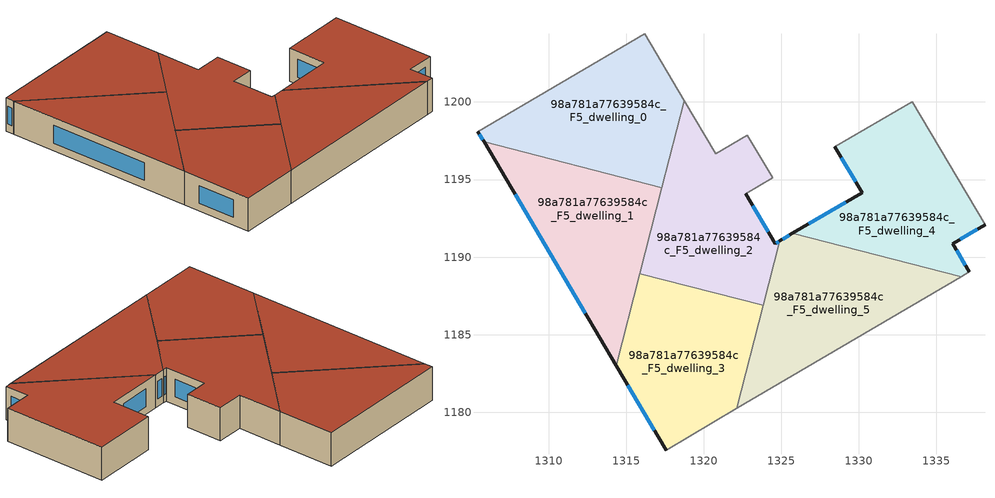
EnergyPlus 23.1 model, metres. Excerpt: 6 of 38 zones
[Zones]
98a781a77639584c_F5_dwelling_0
 floor to 98a781a77639584c_F4_dwelling_0 (EU_floor_Construction): 1316.2,1204.38 1318.74,1200.08 1317.3,1194.48 1305.84,1197.42 1305.45,1198.08 z15
 wall outside (EU_wall_Construction): 1305.45,1198.08 1305.84,1197.42 z15:18
 wall to 98a781a77639584c_F5_dwelling_1 (EU_wall_Construction): 1305.84,1197.42 1317.3,1194.48 z15:18
 wall adiabatic (EU_wall_Construction): 1318.74,1200.08 1316.2,1204.38 1305.45,1198.08 z15:18
 wall to 98a781a77639584c_F5_dwelling_2 (EU_wall_Construction): 1317.3,1194.48 1318.74,1200.08 z15:18
 window (EU_Window_Construction): 1305.54,1197.93 1305.75,1197.58 z15.7:17.3
 roof outside (EU_roof_Construction): 1317.3,1194.48 1318.74,1200.08 1316.2,1204.38 1305.45,1198.08 1305.84,1197.42 z18
98a781a77639584c_F5_dwelling_1
 floor to 98a781a77639584c_F4_dwelling_1 (EU_floor_Construction): 1317.3,1194.48 1314.36,1183.01 1305.84,1197.42 z15
 wall outside (EU_wall_Construction): 1305.84,1197.42 1314.36,1183.01 z15:18
 wall to 98a781a77639584c_F5_dwelling_3 (EU_wall_Construction): 1314.36,1183.01 1315.88,1188.93 z15:18
 wall to 98a781a77639584c_F5_dwelling_2 (EU_wall_Construction): 1315.88,1188.93 1317.3,1194.48 z15:18
 window (EU_Window_Construction): 1307.84,1194.04 1312.36,1186.39 z15.7:17.3
 roof outside (EU_roof_Construction): 1314.36,1183.01 1317.3,1194.48 1305.84,1197.42 z18
98a781a77639584c_F5_dwelling_2
 floor to 98a781a77639584c_F4_dwelling_2 (EU_floor_Construction): 1322.82,1197.87 1324.45,1195.11 1322.71,1194.08 1324.61,1190.87 1324.91,1191.04 1323.84,1186.89 1315.88,1188.93 1318.74,1200.08 1320.77,1196.65 z15
 wall outside (EU_wall_Construction): 1324.91,1191.04 1324.61,1190.87 1322.71,1194.08 z15:18
 wall to 98a781a77639584c_F5_dwelling_3 (EU_wall_Construction): 1315.88,1188.93 1323.84,1186.89 z15:18
 wall adiabatic (EU_wall_Construction): 1322.71,1194.08 1324.45,1195.11 1322.82,1197.87 1320.77,1196.65 1318.74,1200.08 z15:18
 wall to 98a781a77639584c_F5_dwelling_5 (EU_wall_Construction): 1323.84,1186.89 1324.91,1191.04 z15:18
 window (EU_Window_Construction): 1324.84,1191 1324.68,1190.91 / 1324.16,1191.62 1323.15,1193.33 z15.7:17.3
 roof outside (EU_roof_Construction): 1323.84,1186.89 1324.91,1191.04 1324.61,1190.87 1322.71,1194.08 1324.45,1195.11 1322.82,1197.87 1320.77,1196.65 1318.74,1200.08 1315.88,1188.93 z18
98a781a77639584c_F5_dwelling_3
 floor to 98a781a77639584c_F4_dwelling_3 (EU_floor_Construction): 1323.84,1186.89 1322.14,1180.24 1317.58,1177.56 1314.36,1183.01 1315.88,1188.93 z15
 wall outside (EU_wall_Construction): 1314.36,1183.01 1317.58,1177.56 z15:18
 wall adiabatic (EU_wall_Construction): 1317.58,1177.56 1322.14,1180.24 z15:18
 wall to 98a781a77639584c_F5_dwelling_5 (EU_wall_Construction): 1322.14,1180.24 1323.84,1186.89 z15:18
 window (EU_Window_Construction): 1315.12,1181.73 1316.82,1178.84 z15.7:17.3
 roof outside (EU_roof_Construction): 1322.14,1180.24 1323.84,1186.89 1315.88,1188.93 1314.36,1183.01 1317.58,1177.56 z18
98a781a77639584c_F5_dwelling_4
 floor to 98a781a77639584c_F4_dwelling_4 (EU_floor_Construction): 1333.44,1200.03 1338.14,1192.08 1336.05,1190.86 1337.13,1189.04 1336.6,1188.73 1325.72,1191.52 1330.21,1194.16 1328.46,1197.11 z15
 wall outside (EU_wall_Construction): 1337.13,1189.04 1336.05,1190.86 1338.14,1192.08 / 1328.46,1197.11 1330.21,1194.16 1325.72,1191.52 z15:18
 wall adiabatic (EU_wall_Construction): 1336.6,1188.73 1337.13,1189.04 / 1338.14,1192.08 1333.44,1200.03 1328.46,1197.11 z15:18
 wall to 98a781a77639584c_F5_dwelling_5 (EU_wall_Construction): 1325.72,1191.52 1336.6,1188.73 z15:18
 window (EU_Window_Construction): 1336.54,1191.15 1337.65,1191.8 / 1336.87,1189.47 1336.3,1190.43 / 1329.15,1193.54 1326.78,1192.14 / 1328.87,1196.42 1329.8,1194.85 z15.7:17.3
 roof outside (EU_roof_Construction): 1337.13,1189.04 1336.05,1190.86 1338.14,1192.08 1333.44,1200.03 1328.46,1197.11 1330.21,1194.16 1325.72,1191.52 1336.6,1188.73 z18
98a781a77639584c_F5_dwelling_5
 floor to 98a781a77639584c_F4_dwelling_5 (EU_floor_Construction): 1336.6,1188.73 1322.14,1180.24 1324.91,1191.04 1325.72,1191.52 z15
 wall outside (EU_wall_Construction): 1325.72,1191.52 1324.91,1191.04 z15:18
 wall adiabatic (EU_wall_Construction): 1322.14,1180.24 1336.6,1188.73 z15:18
 window (EU_Window_Construction): 1325.53,1191.41 1325.1,1191.15 z15.7:17.3
 roof outside (EU_roof_Construction): 1336.6,1188.73 1325.72,1191.52 1324.91,1191.04 1322.14,1180.24 z18
[Building]
EU S2 Campaign: North Axis=0; Terrain=City; Solar Distribution=FullExterior
[Site:Location]
Budapest.Ferenc.Liszt.Intl.AP: Latitude=47.437; Longitude=19.256; Time Zone=1; Elevation=185
[SizingPeriod:WeatherFileDays]
AnnualSizingPeriod: Begin Month=1; Begin Day of Month=1; End Month=12; End Day of Month=31; Day of Week for Start Day=Monday; Use Weather File Daylight Saving Period=No; Use Weather File Rain and Snow Indicators=No
[MATERIAL]
EU_InternalMass_Material: Roughness=MediumRough; Thickness=0.1; Conductivity=1; Density=1800; Specific Heat=900; Thermal Absorptance=0.9; Solar Absorptance=0.7; Visible Absorptance=0.7
[MATERIAL:NOMASS] Roughness=MediumRough; Thermal Absorptance=0.9; Solar Absorptance=0.7; Visible Absorptance=0.7
Name | Thermal Resistance
EU_wall_NoMass | 0.832559
EU_roof_NoMass | 1.39638
EU_floor_NoMass | 0.872794
[WINDOWMATERIAL:SIMPLEGLAZINGSYSTEM]
EU_Window_SimpleGlazing: UFactor=2.79869; Solar Heat Gain Coefficient=0.75; Visible Transmittance=0.75
[CONSTRUCTION]
EU_wall_Construction: EU_wall_NoMass
EU_roof_Construction: EU_roof_NoMass
EU_floor_Construction: EU_floor_NoMass
EU_Window_Construction: EU_Window_SimpleGlazing
EU_InternalMass_Construction: EU_InternalMass_Material
[ZONE] Type=1; Multiplier=1; Ceiling Height=autocalculate; Floor Area=autocalculate; Part of Total Floor Area=Yes
Name | Volume
98a781a77639584c_F5_dwelling_0 | 210.255
98a781a77639584c_F5_dwelling_1 | 210.277
98a781a77639584c_F5_dwelling_2 | 210.27
98a781a77639584c_F5_dwelling_3 | 210.289
98a781a77639584c_F5_dwelling_4 | 210.261
98a781a77639584c_F5_dwelling_5 | 210.271
[INTERNALMASS] Construction=EU_InternalMass_Construction
Name | Zone or ZoneList | Surface Area
98a781a77639584c_F5_dwelling_0_EU_InternalMass | 98a781a77639584c_F5_dwelling_0 | 70.0849
98a781a77639584c_F5_dwelling_1_EU_InternalMass | 98a781a77639584c_F5_dwelling_1 | 70.0922
98a781a77639584c_F5_dwelling_2_EU_InternalMass | 98a781a77639584c_F5_dwelling_2 | 70.09
98a781a77639584c_F5_dwelling_3_EU_InternalMass | 98a781a77639584c_F5_dwelling_3 | 70.0962
98a781a77639584c_F5_dwelling_4_EU_InternalMass | 98a781a77639584c_F5_dwelling_4 | 70.0872
98a781a77639584c_F5_dwelling_5_EU_InternalMass | 98a781a77639584c_F5_dwelling_5 | 70.0903
[OTHEREQUIPMENT] Fuel Type=Electricity; Design Level Calculation Method=Watts/Area; Power per Zone Floor Area=1; Fraction Latent=0; Fraction Radiant=0; Fraction Lost=0; Carbon Dioxide Generation Rate=0; EndUse Subcategory=EU_Step8_InternalGains
Name | Zone or ZoneList or Space or SpaceList | Schedule
EU_Step8_InternalGain_98a781a77639584c_F5_dwelling_0_f000 | 98a781a77639584c_F5_dwelling_0 | EU_Step8_GainSchedule_98a781a77639584c_F5_dwelling_0_f000
EU_Step8_InternalGain_98a781a77639584c_F5_dwelling_1_f000 | 98a781a77639584c_F5_dwelling_1 | EU_Step8_GainSchedule_98a781a77639584c_F5_dwelling_1_f000
EU_Step8_InternalGain_98a781a77639584c_F5_dwelling_2_f000 | 98a781a77639584c_F5_dwelling_2 | EU_Step8_GainSchedule_98a781a77639584c_F5_dwelling_2_f000
EU_Step8_InternalGain_98a781a77639584c_F5_dwelling_3_f000 | 98a781a77639584c_F5_dwelling_3 | EU_Step8_GainSchedule_98a781a77639584c_F5_dwelling_3_f000
EU_Step8_InternalGain_98a781a77639584c_F5_dwelling_4_f000 | 98a781a77639584c_F5_dwelling_4 | EU_Step8_GainSchedule_98a781a77639584c_F5_dwelling_4_f000
EU_Step8_InternalGain_98a781a77639584c_F5_dwelling_5_f000 | 98a781a77639584c_F5_dwelling_5 | EU_Step8_GainSchedule_98a781a77639584c_F5_dwelling_5_f000
[ZONEVENTILATION:DESIGNFLOWRATE] Schedule=EU_AlwaysOn; Design Flow Rate Calculation Method=AirChanges/Hour; Air Changes per Hour=0.475469; Ventilation Type=Natural; Fan Pressure Rise=0; Fan Total Efficiency=1; Constant Term Coefficient=1; Temperature Term Coefficient=0; Velocity Term Coefficient=0; Velocity Squared Term Coefficient=0; Minimum Indoor Temperature=-100; Maximum Indoor Temperature=100; Delta Temperature=-100; Minimum Outdoor Temperature=-100; Maximum Outdoor Temperature=100; Maximum Wind Speed=40
Name | Zone or ZoneList or Space or SpaceList
EU_ConstantAir_98a781a77639584c_F5_dwelling_0 | 98a781a77639584c_F5_dwelling_0
EU_ConstantAir_98a781a77639584c_F5_dwelling_1 | 98a781a77639584c_F5_dwelling_1
EU_ConstantAir_98a781a77639584c_F5_dwelling_2 | 98a781a77639584c_F5_dwelling_2
EU_ConstantAir_98a781a77639584c_F5_dwelling_3 | 98a781a77639584c_F5_dwelling_3
EU_ConstantAir_98a781a77639584c_F5_dwelling_4 | 98a781a77639584c_F5_dwelling_4
EU_ConstantAir_98a781a77639584c_F5_dwelling_5 | 98a781a77639584c_F5_dwelling_5
[HVACTEMPLATE:THERMOSTAT] Constant Heating Setpoint=20; Constant Cooling Setpoint=50
EU_HeatOnly_98a781a77639584c_F0_dwelling_0; EU_HeatOnly_98a781a77639584c_F0_dwelling_1; EU_HeatOnly_98a781a77639584c_F0_dwelling_2; EU_HeatOnly_98a781a77639584c_F0_dwelling_3; EU_HeatOnly_98a781a77639584c_F0_dwelling_4; EU_HeatOnly_98a781a77639584c_F0_dwelling_5; EU_HeatOnly_98a781a77639584c_F0_dwelling_6; EU_HeatOnly_98a781a77639584c_F1_dwelling_0; EU_HeatOnly_98a781a77639584c_F1_dwelling_1; EU_HeatOnly_98a781a77639584c_F1_dwelling_2; EU_HeatOnly_98a781a77639584c_F1_dwelling_3; EU_HeatOnly_98a781a77639584c_F1_dwelling_4; EU_HeatOnly_98a781a77639584c_F1_dwelling_5; EU_HeatOnly_98a781a77639584c_F1_dwelling_6; EU_HeatOnly_98a781a77639584c_F2_dwelling_0; EU_HeatOnly_98a781a77639584c_F2_dwelling_1; EU_HeatOnly_98a781a77639584c_F2_dwelling_2; EU_HeatOnly_98a781a77639584c_F2_dwelling_3; EU_HeatOnly_98a781a77639584c_F2_dwelling_4; EU_HeatOnly_98a781a77639584c_F2_dwelling_5; EU_HeatOnly_98a781a77639584c_F3_dwelling_0; EU_HeatOnly_98a781a77639584c_F3_dwelling_1; EU_HeatOnly_98a781a77639584c_F3_dwelling_2; EU_HeatOnly_98a781a77639584c_F3_dwelling_3; EU_HeatOnly_98a781a77639584c_F3_dwelling_4; EU_HeatOnly_98a781a77639584c_F3_dwelling_5; EU_HeatOnly_98a781a77639584c_F4_dwelling_0; EU_HeatOnly_98a781a77639584c_F4_dwelling_1; EU_HeatOnly_98a781a77639584c_F4_dwelling_2; EU_HeatOnly_98a781a77639584c_F4_dwelling_3; EU_HeatOnly_98a781a77639584c_F4_dwelling_4; EU_HeatOnly_98a781a77639584c_F4_dwelling_5; EU_HeatOnly_98a781a77639584c_F5_dwelling_0; EU_HeatOnly_98a781a77639584c_F5_dwelling_1; EU_HeatOnly_98a781a77639584c_F5_dwelling_2; EU_HeatOnly_98a781a77639584c_F5_dwelling_3; EU_HeatOnly_98a781a77639584c_F5_dwelling_4; EU_HeatOnly_98a781a77639584c_F5_dwelling_5
[HVACTEMPLATE:ZONE:IDEALLOADSAIRSYSTEM] System Availability Schedule=EU_AlwaysOn; Maximum Heating Supply Air Temperature=50; Minimum Cooling Supply Air Temperature=13; Maximum Heating Supply Air Humidity Ratio=0.0156; Minimum Cooling Supply Air Humidity Ratio=0.0077; Heating Limit=NoLimit; Cooling Limit=NoLimit; Heating Availability Schedule=EU_AlwaysOn; Cooling Availability Schedule=EU_CoolingOff; Dehumidification Control Type=ConstantSensibleHeatRatio; Cooling Sensible Heat Ratio=0.7; Dehumidification Setpoint=60; Humidification Control Type=None; Humidification Setpoint=30; Outdoor Air Method=None; Outdoor Air Flow Rate per Person=0.00944; Outdoor Air Flow Rate per Zone Floor Area=0; Outdoor Air Flow Rate per Zone=0; Demand Controlled Ventilation Type=None; Outdoor Air Economizer Type=NoEconomizer; Heat Recovery Type=None; Sensible Heat Recovery Effectiveness=0.7; Latent Heat Recovery Effectiveness=0.65
Name | Template Thermostat
98a781a77639584c_F5_dwelling_0 | EU_HeatOnly_98a781a77639584c_F5_dwelling_0
98a781a77639584c_F5_dwelling_1 | EU_HeatOnly_98a781a77639584c_F5_dwelling_1
98a781a77639584c_F5_dwelling_2 | EU_HeatOnly_98a781a77639584c_F5_dwelling_2
98a781a77639584c_F5_dwelling_3 | EU_HeatOnly_98a781a77639584c_F5_dwelling_3
98a781a77639584c_F5_dwelling_4 | EU_HeatOnly_98a781a77639584c_F5_dwelling_4
98a781a77639584c_F5_dwelling_5 | EU_HeatOnly_98a781a77639584c_F5_dwelling_5
[SIZING:ZONE] Zone Cooling Design Supply Air Temperature Input Method=SupplyAirTemperature; Zone Cooling Design Supply Air Temperature=13; Zone Heating Design Supply Air Temperature Input Method=SupplyAirTemperature; Zone Heating Design Supply Air Temperature=50; Zone Cooling Design Supply Air Humidity Ratio=0.008; Zone Heating Design Supply Air Humidity Ratio=0.008; Cooling Design Air Flow Method=DesignDay; Cooling Design Air Flow Rate=0; Cooling Minimum Air Flow per Zone Floor Area=0.000762; Cooling Minimum Air Flow=0; Cooling Minimum Air Flow Fraction=0.2; Heating Design Air Flow Method=DesignDay; Heating Design Air Flow Rate=0; Heating Maximum Air Flow per Zone Floor Area=0.002032; Heating Maximum Air Flow=0.141576; Heating Maximum Air Flow Fraction=0.3; Account for Dedicated Outdoor Air System=No; Dedicated Outdoor Air System Control Strategy=NeutralSupplyAir; Dedicated Outdoor Air Low Setpoint Temperature for Design=autosize; Dedicated Outdoor Air High Setpoint Temperature for Design=autosize; Zone Load Sizing Method=Sensible Load Only No Latent Load; Zone Latent Cooling Design Supply Air Humidity Ratio Input Method=HumidityRatioDifference; Zone Cooling Design Supply Air Humidity Ratio Difference=0.005; Zone Latent Heating Design Supply Air Humidity Ratio Input Method=HumidityRatioDifference; Zone Humidification Design Supply Air Humidity Ratio Difference=0.005
98a781a77639584c_F5_dwelling_0; 98a781a77639584c_F5_dwelling_1; 98a781a77639584c_F5_dwelling_2; 98a781a77639584c_F5_dwelling_3; 98a781a77639584c_F5_dwelling_4; 98a781a77639584c_F5_dwelling_5
[SCHEDULE:CONSTANT]
Name | Hourly Value
EU_AlwaysOn | 1
EU_CoolingOff | 0
[SCHEDULE:FILE] Column Number=1; Rows to Skip at Top=0; Number of Hours of Data=8760; Column Separator=Comma; Interpolate to Timestep=No; Minutes per Item=60; Adjust Schedule for Daylight Savings=Yes
Name | File
EU_Step8_GainSchedule_98a781a77639584c_F5_dwelling_0_f000 | ../../schedules/98a781a77639584c/98a781a77639584c_F5_dwelling_0_f000_gain.csv
EU_Step8_GainSchedule_98a781a77639584c_F5_dwelling_1_f000 | ../../schedules/98a781a77639584c/98a781a77639584c_F5_dwelling_1_f000_gain.csv
EU_Step8_GainSchedule_98a781a77639584c_F5_dwelling_2_f000 | ../../schedules/98a781a77639584c/98a781a77639584c_F5_dwelling_2_f000_gain.csv
EU_Step8_GainSchedule_98a781a77639584c_F5_dwelling_3_f000 | ../../schedules/98a781a77639584c/98a781a77639584c_F5_dwelling_3_f000_gain.csv
EU_Step8_GainSchedule_98a781a77639584c_F5_dwelling_4_f000 | ../../schedules/98a781a77639584c/98a781a77639584c_F5_dwelling_4_f000_gain.csv
EU_Step8_GainSchedule_98a781a77639584c_F5_dwelling_5_f000 | ../../schedules/98a781a77639584c/98a781a77639584c_F5_dwelling_5_f000_gain.csv
